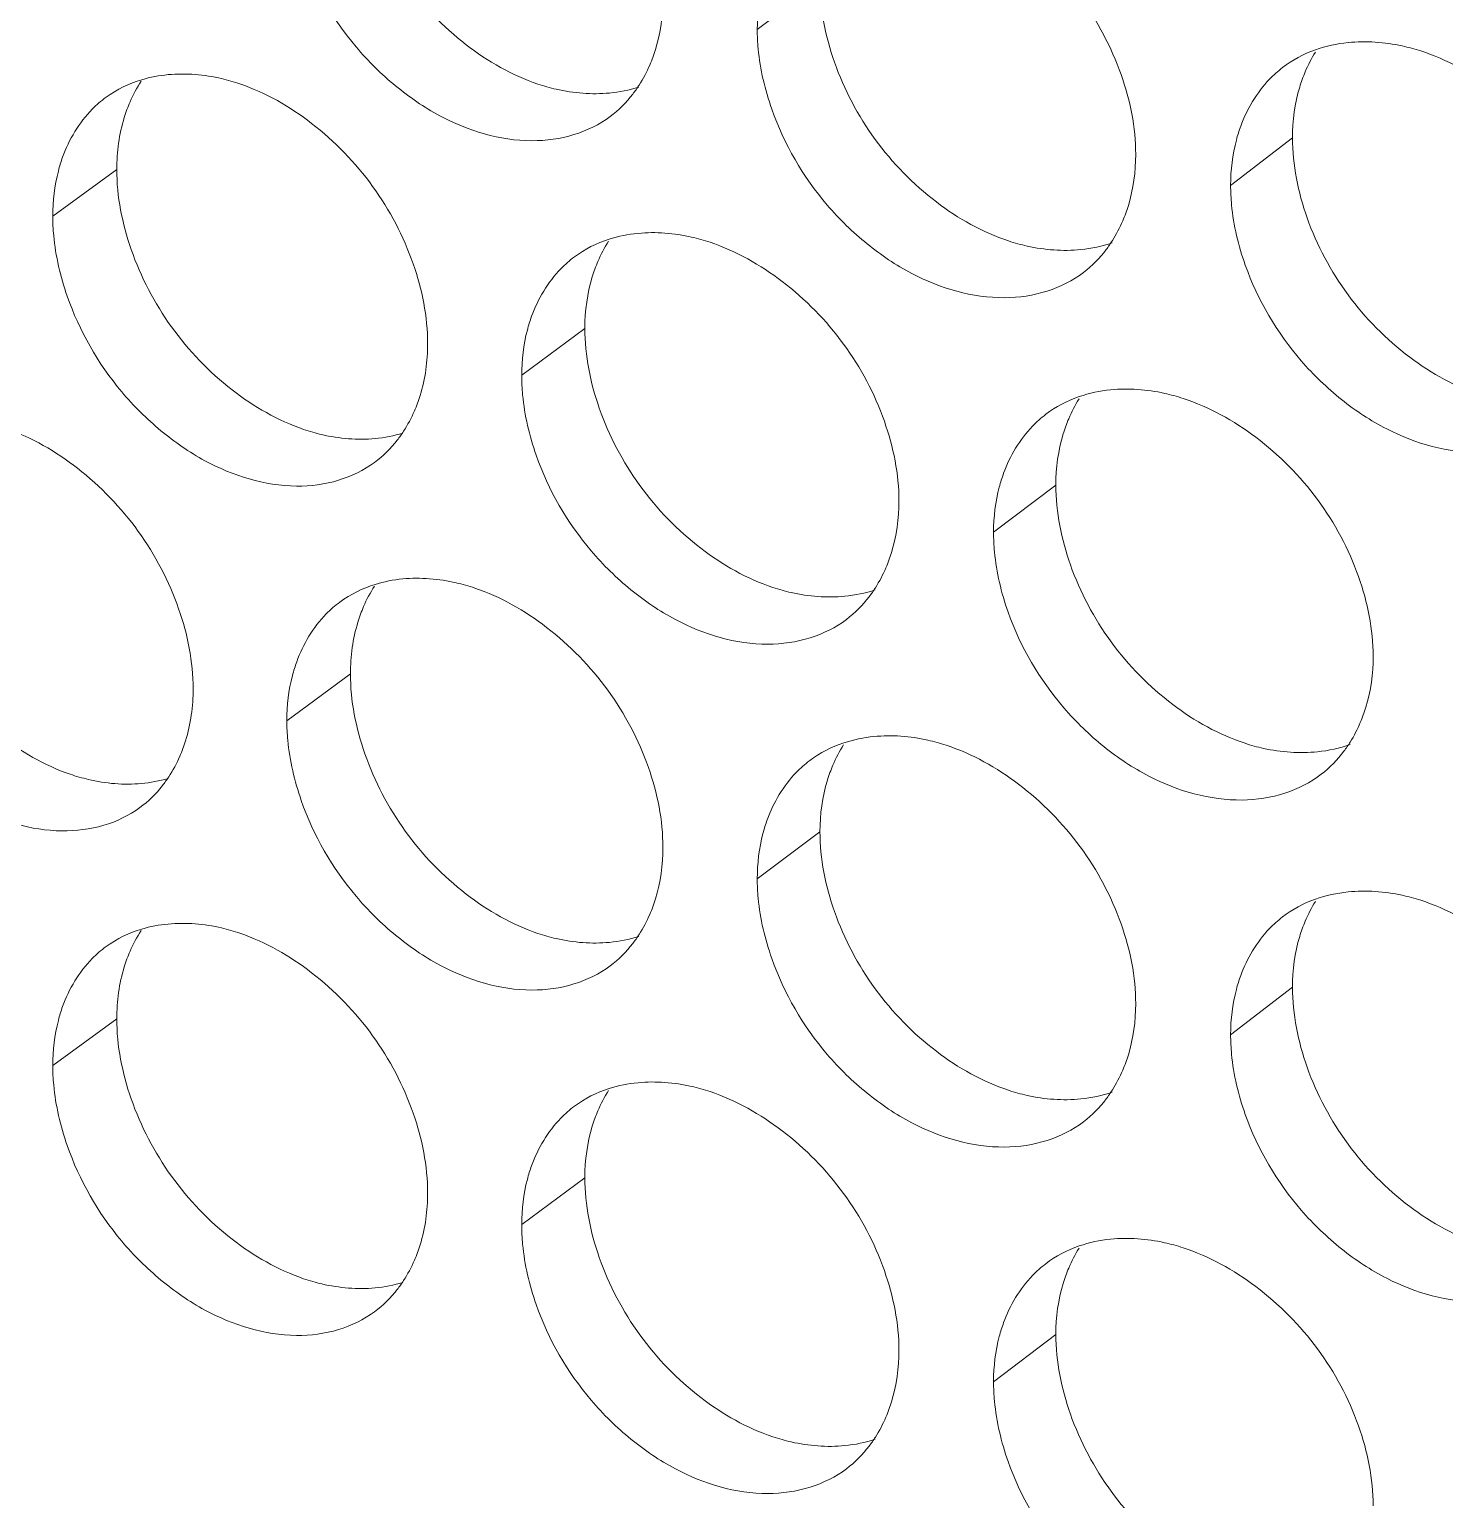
# Model space of a CAD drawing. Header units: millimetres. Extents: x 1177 to 4147, y 93 to 2194.
# Drawn here: x 2661.39 to 2674.51, y 666.46 to 680.09 of the extents above; entities that cross this region are included whole.
import ezdxf

# ---------------------------------------------------------------- set-up
doc = ezdxf.new("R2010")
doc.units = ezdxf.units.MM
doc.header["$LTSCALE"] = 0.1
doc.layers.get('0').update_dxf_attribs({"lineweight": 13})
doc.layers.add('标注', color=251, linetype='Continuous', lineweight=9)

# ---------------------------------------------------------------- blocks, each defined once
blk = doc.blocks.new('02')
for points, knots in [([(4627.348, 522.744), (4597.363, 531.299), (4553.55, 545.69), (4497.641, 568.487), (4458.71, 586.649), (4422.281, 606.068), (4388.51, 626.659), (4357.551, 648.334), (4338.416, 663.815), (4329.392, 671.722)], [0, 0, 0, 0, 0.278685, 0.411475, 0.539478, 0.662459, 0.780251, 0.892768, 1, 1, 1, 1]), ([(4626.906, 521.428), (4597.052, 529.945), (4553.424, 544.261), (4497.732, 566.923), (4458.929, 584.973), (4422.597, 604.269), (4388.892, 624.729), (4357.964, 646.263), (4338.829, 661.641), (4329.798, 669.496)], [0, 0, 0, 0, 0.278468, 0.411196, 0.539177, 0.662176, 0.780023, 0.892638, 1, 1, 1, 1]), ([(4628.518, 518.372), (4598.337, 526.935), (4554.235, 541.353), (4497.955, 564.22), (4458.766, 582.448), (4422.099, 601.945), (4388.114, 622.628), (4356.965, 644.402), (4337.717, 659.96), (4328.641, 667.907)], [0, 0, 0, 0, 0.278732, 0.411552, 0.539576, 0.662563, 0.780343, 0.892822, 1, 1, 1, 1]), ([(4328.202, 667.332), (4337.3, 659.316), (4356.601, 643.626), (4387.852, 621.677), (4421.956, 600.844), (4458.755, 581.215), (4498.091, 562.874), (4554.59, 539.876), (4598.873, 525.389), (4629.18, 516.79)], [0, 0, 0, 0, 0.107262, 0.219794, 0.337581, 0.460553, 0.588547, 0.721328, 1, 1, 1, 1])]:
    blk.add_open_spline(points, degree=3, knots=knots)
at = {"layer": '标注'}
for p, q in [((4581.589, 563.451), (4580.758, 562.827)), ((4587.849, 561.39), (4587.03, 560.762)), ((4572.272, 560.973), (4571.424, 560.355)), ((4578.474, 558.868), (4577.637, 558.246)), ((4584.714, 556.792), (4583.889, 556.166)), ((4575.368, 554.292), (4574.525, 553.671)), ((4581.589, 552.201), (4580.758, 551.577)), ((4587.849, 550.14), (4587.03, 549.512)), ((4572.272, 549.723), (4571.424, 549.105)), ((4578.474, 547.618), (4577.637, 546.996)), ((4584.714, 545.542), (4583.889, 544.916))]:
    blk.add_line(p, q, dxfattribs=at)
for points, knots in [([(4575.368, 565.542), (4575.368, 565.183), (4575.518, 564.438), (4576.051, 563.425), (4576.847, 562.6), (4577.509, 562.219), (4577.852, 562.104)], [0, 0, 0, 0, 0.240418, 0.498747, 0.75788, 1, 1, 1, 1]), ([(4585.772, 561.172), (4585.772, 561.531), (4585.62, 562.275), (4585.08, 563.285), (4584.274, 564.105), (4583.607, 564.482), (4583.262, 564.595)], [0, 0, 0, 0, 0.239826, 0.497695, 0.75702, 1, 1, 1, 1]), ([(4574.717, 563.863), (4574.878, 563.403), (4575.253, 562.751), (4575.946, 562.07), (4576.689, 561.557), (4577.536, 561.296), (4578.328, 561.402), (4578.666, 561.567), (4578.809, 561.674)], [0, 0, 0, 0, 0.277359, 0.41667, 0.550882, 0.790562, 0.898061, 1, 1, 1, 1]), ([(4580.89, 563.609), (4580.868, 563.549), (4580.789, 563.296), (4580.758, 563.028), (4580.758, 562.827)], [0, 0, 0, 0, 0.240728, 1, 1, 1, 1]), ([(4581.589, 563.451), (4581.589, 563.093), (4581.74, 562.348), (4582.276, 561.337), (4583.078, 560.515), (4583.744, 560.139), (4584.088, 560.025)], [0, 0, 0, 0, 0.240129, 0.498159, 0.757326, 1, 1, 1, 1]), ([(4579.334, 562.356), (4579.363, 562.422), (4579.467, 562.707), (4579.508, 563.013), (4579.508, 563.243)], [0, 0, 0, 0, 0.239544, 1, 1, 1, 1]), ([(4580.758, 562.827), (4580.758, 562.741), (4580.776, 562.381), (4580.86, 562.027), (4580.951, 561.769)], [0, 0, 0, 0, 0.240186, 1, 1, 1, 1]), ([(4589.549, 562.542), (4589.468, 562.568), (4589.155, 562.653), (4588.824, 562.678), (4588.585, 562.653)], [0, 0, 0, 0, 0.262368, 1, 1, 1, 1]), ([(4592.075, 559.131), (4592.075, 559.489), (4591.921, 560.233), (4591.378, 561.241), (4590.566, 562.057), (4589.896, 562.43), (4589.549, 562.542)], [0, 0, 0, 0, 0.239541, 0.497113, 0.75647, 1, 1, 1, 1]), ([(4573.904, 562.106), (4573.825, 562.133), (4573.517, 562.221), (4573.19, 562.25), (4572.955, 562.228)], [0, 0, 0, 0, 0.263009, 1, 1, 1, 1]), ([(4587.717, 562.322), (4587.655, 562.274), (4587.416, 562.059), (4587.247, 561.773), (4587.163, 561.545)], [0, 0, 0, 0, 0.244827, 1, 1, 1, 1]), ([(4588.018, 562.265), (4587.99, 562.199), (4587.889, 561.918), (4587.849, 561.617), (4587.849, 561.39)], [0, 0, 0, 0, 0.239998, 1, 1, 1, 1]), ([(4576.391, 558.665), (4576.391, 559.024), (4576.24, 559.769), (4575.706, 560.782), (4574.908, 561.607), (4574.247, 561.989), (4573.904, 562.106)], [0, 0, 0, 0, 0.240262, 0.49858, 0.757854, 1, 1, 1, 1]), ([(4577.852, 562.104), (4577.931, 562.077), (4578.24, 561.989), (4578.567, 561.962), (4578.802, 561.985)], [0, 0, 0, 0, 0.262674, 1, 1, 1, 1]), ([(4578.809, 561.674), (4578.922, 561.759), (4579.058, 561.894), (4579.166, 562.048), (4579.192, 562.089)], [0, 0, 0, 0, 0.74587, 1, 1, 1, 1]), ([(4572.13, 561.929), (4572.065, 561.881), (4571.814, 561.665), (4571.639, 561.369), (4571.554, 561.134)], [0, 0, 0, 0, 0.244024, 1, 1, 1, 1]), ([(4572.448, 561.867), (4572.419, 561.8), (4572.314, 561.514), (4572.272, 561.205), (4572.272, 560.973)], [0, 0, 0, 0, 0.239116, 1, 1, 1, 1]), ([(4580.951, 561.769), (4581.113, 561.309), (4581.493, 560.655), (4582.193, 559.977), (4582.945, 559.468), (4583.801, 559.214), (4584.598, 559.329), (4584.937, 559.499), (4585.081, 559.609)], [0, 0, 0, 0, 0.27664, 0.415747, 0.549878, 0.789826, 0.897663, 1, 1, 1, 1]), ([(4587.163, 561.545), (4587.141, 561.485), (4587.062, 561.231), (4587.03, 560.963), (4587.03, 560.762)], [0, 0, 0, 0, 0.24094, 1, 1, 1, 1]), ([(4587.849, 561.39), (4587.849, 561.032), (4588.001, 560.287), (4588.541, 559.278), (4589.349, 558.46), (4590.018, 558.087), (4590.364, 557.976)], [0, 0, 0, 0, 0.239843, 0.497577, 0.756777, 1, 1, 1, 1]), ([(4571.554, 561.134), (4571.533, 561.074), (4571.455, 560.822), (4571.424, 560.555), (4571.424, 560.355)], [0, 0, 0, 0, 0.240415, 1, 1, 1, 1]), ([(4585.601, 560.292), (4585.629, 560.359), (4585.731, 560.641), (4585.772, 560.944), (4585.772, 561.172)], [0, 0, 0, 0, 0.239896, 1, 1, 1, 1]), ([(4572.272, 560.973), (4572.272, 560.614), (4572.422, 559.869), (4572.953, 558.855), (4573.746, 558.028), (4574.407, 557.646), (4574.748, 557.53)], [0, 0, 0, 0, 0.240565, 0.499043, 0.758159, 1, 1, 1, 1]), ([(4587.03, 560.762), (4587.03, 560.675), (4587.048, 560.316), (4587.132, 559.962), (4587.224, 559.705)], [0, 0, 0, 0, 0.240277, 1, 1, 1, 1]), ([(4571.424, 560.355), (4571.424, 560.268), (4571.442, 559.909), (4571.525, 559.554), (4571.615, 559.296)], [0, 0, 0, 0, 0.240052, 1, 1, 1, 1]), ([(4580.133, 560.008), (4580.053, 560.035), (4579.743, 560.122), (4579.414, 560.149), (4579.178, 560.126)], [0, 0, 0, 0, 0.262749, 1, 1, 1, 1]), ([(4582.635, 556.579), (4582.635, 556.938), (4582.483, 557.683), (4581.945, 558.694), (4581.142, 559.515), (4580.477, 559.893), (4580.133, 560.008)], [0, 0, 0, 0, 0.239971, 0.497989, 0.757297, 1, 1, 1, 1]), ([(4584.088, 560.025), (4584.169, 559.999), (4584.479, 559.912), (4584.808, 559.887), (4585.044, 559.911)], [0, 0, 0, 0, 0.262419, 1, 1, 1, 1]), ([(4585.081, 559.609), (4585.194, 559.695), (4585.329, 559.833), (4585.438, 559.99), (4585.463, 560.031)], [0, 0, 0, 0, 0.745944, 1, 1, 1, 1]), ([(4578.336, 559.815), (4578.272, 559.767), (4578.026, 559.551), (4577.853, 559.258), (4577.768, 559.027)], [0, 0, 0, 0, 0.244355, 1, 1, 1, 1]), ([(4578.647, 559.755), (4578.618, 559.688), (4578.515, 559.404), (4578.474, 559.098), (4578.474, 558.868)], [0, 0, 0, 0, 0.239472, 1, 1, 1, 1]), ([(4587.224, 559.705), (4587.388, 559.243), (4587.772, 558.589), (4588.48, 557.913), (4589.24, 557.408), (4590.104, 557.162), (4590.906, 557.286), (4591.247, 557.461), (4591.391, 557.573)], [0, 0, 0, 0, 0.27593, 0.414836, 0.548888, 0.789102, 0.897272, 1, 1, 1, 1]), ([(4571.615, 559.296), (4571.775, 558.836), (4572.148, 558.184), (4572.837, 557.502), (4573.576, 556.988), (4574.419, 556.723), (4575.208, 556.824), (4575.545, 556.988), (4575.689, 557.093)], [0, 0, 0, 0, 0.277722, 0.417137, 0.551389, 0.790935, 0.898263, 1, 1, 1, 1]), ([(4577.768, 559.027), (4577.747, 558.967), (4577.668, 558.714), (4577.637, 558.447), (4577.637, 558.246)], [0, 0, 0, 0, 0.240623, 1, 1, 1, 1]), ([(4578.474, 558.868), (4578.474, 558.509), (4578.624, 557.765), (4579.159, 556.752), (4579.958, 555.929), (4580.622, 555.55), (4580.965, 555.436)], [0, 0, 0, 0, 0.240273, 0.498452, 0.757602, 1, 1, 1, 1]), ([(4576.216, 557.774), (4576.245, 557.841), (4576.35, 558.126), (4576.391, 558.434), (4576.391, 558.665)], [0, 0, 0, 0, 0.239367, 1, 1, 1, 1]), ([(4577.637, 558.246), (4577.637, 558.159), (4577.655, 557.8), (4577.739, 557.445), (4577.829, 557.187)], [0, 0, 0, 0, 0.240141, 1, 1, 1, 1]), ([(4586.401, 557.94), (4586.32, 557.966), (4586.008, 558.052), (4585.677, 558.078), (4585.44, 558.054)], [0, 0, 0, 0, 0.262494, 1, 1, 1, 1]), ([(4588.919, 554.523), (4588.919, 554.881), (4588.766, 555.626), (4588.224, 556.635), (4587.415, 557.453), (4586.746, 557.827), (4586.401, 557.94)], [0, 0, 0, 0, 0.239683, 0.497404, 0.756744, 1, 1, 1, 1]), ([(4584.581, 557.729), (4584.518, 557.681), (4584.276, 557.466), (4584.106, 557.177), (4584.022, 556.948)], [0, 0, 0, 0, 0.244673, 1, 1, 1, 1]), ([(4573.284, 554.094), (4573.284, 554.453), (4573.133, 555.198), (4572.601, 556.212), (4571.806, 557.039), (4571.146, 557.423), (4570.805, 557.54)], [0, 0, 0, 0, 0.24041, 0.498878, 0.758134, 1, 1, 1, 1]), ([(4574.748, 557.53), (4574.828, 557.503), (4575.135, 557.414), (4575.461, 557.386), (4575.695, 557.408)], [0, 0, 0, 0, 0.262803, 1, 1, 1, 1]), ([(4584.885, 557.671), (4584.857, 557.605), (4584.755, 557.323), (4584.714, 557.02), (4584.714, 556.792)], [0, 0, 0, 0, 0.239824, 1, 1, 1, 1]), ([(4575.689, 557.093), (4575.801, 557.177), (4575.937, 557.311), (4576.045, 557.464), (4576.071, 557.504)], [0, 0, 0, 0, 0.745833, 1, 1, 1, 1]), ([(4577.829, 557.187), (4577.99, 556.727), (4578.368, 556.074), (4579.064, 555.395), (4579.812, 554.884), (4580.663, 554.626), (4581.458, 554.737), (4581.797, 554.905), (4581.94, 555.013)], [0, 0, 0, 0, 0.276999, 0.416207, 0.550378, 0.790192, 0.897861, 1, 1, 1, 1]), ([(4584.022, 556.948), (4584, 556.888), (4583.921, 556.635), (4583.889, 556.367), (4583.889, 556.166)], [0, 0, 0, 0, 0.240834, 1, 1, 1, 1]), ([(4584.714, 556.792), (4584.714, 556.434), (4584.866, 555.689), (4585.404, 554.679), (4586.209, 553.859), (4586.876, 553.484), (4587.221, 553.372)], [0, 0, 0, 0, 0.239985, 0.497867, 0.757051, 1, 1, 1, 1]), ([(4582.462, 555.695), (4582.491, 555.762), (4582.594, 556.045), (4582.635, 556.35), (4582.635, 556.579)], [0, 0, 0, 0, 0.23972, 1, 1, 1, 1]), ([(4569.187, 556.412), (4569.187, 556.053), (4569.336, 555.307), (4569.865, 554.292), (4570.656, 553.464), (4571.314, 553.079), (4571.654, 552.962)], [0, 0, 0, 0, 0.240713, 0.499341, 0.758439, 1, 1, 1, 1]), ([(4583.889, 556.166), (4583.889, 556.079), (4583.907, 555.72), (4583.991, 555.366), (4584.082, 555.108)], [0, 0, 0, 0, 0.240231, 1, 1, 1, 1]), ([(4577.014, 555.428), (4576.934, 555.455), (4576.625, 555.543), (4576.297, 555.571), (4576.062, 555.549)], [0, 0, 0, 0, 0.262879, 1, 1, 1, 1]), ([(4579.508, 551.993), (4579.508, 552.352), (4579.357, 553.097), (4578.821, 554.109), (4578.02, 554.933), (4577.357, 555.313), (4577.014, 555.428)], [0, 0, 0, 0, 0.240116, 0.498284, 0.757575, 1, 1, 1, 1]), ([(4580.965, 555.436), (4581.045, 555.409), (4581.355, 555.322), (4581.682, 555.296), (4581.918, 555.319)], [0, 0, 0, 0, 0.262546, 1, 1, 1, 1]), ([(4581.94, 555.013), (4582.053, 555.098), (4582.189, 555.235), (4582.297, 555.39), (4582.323, 555.431)], [0, 0, 0, 0, 0.745908, 1, 1, 1, 1]), ([(4575.228, 555.243), (4575.163, 555.196), (4574.915, 554.979), (4574.741, 554.685), (4574.657, 554.452)], [0, 0, 0, 0, 0.244191, 1, 1, 1, 1]), ([(4575.542, 555.183), (4575.514, 555.116), (4575.409, 554.83), (4575.368, 554.523), (4575.368, 554.292)], [0, 0, 0, 0, 0.239294, 1, 1, 1, 1]), ([(4584.082, 555.108), (4584.245, 554.647), (4584.628, 553.994), (4585.332, 553.316), (4586.088, 552.809), (4586.948, 552.559), (4587.747, 552.679), (4588.087, 552.852), (4588.231, 552.962)], [0, 0, 0, 0, 0.276284, 0.41529, 0.549381, 0.789463, 0.897466, 1, 1, 1, 1]), ([(4568.523, 554.736), (4568.682, 554.277), (4569.053, 553.625), (4569.737, 552.942), (4570.312, 552.541), (4570.92, 552.28), (4571.528, 552.185), (4572.098, 552.254), (4572.435, 552.415), (4572.578, 552.52)], [0, 0, 0, 0, 0.277575, 0.416837, 0.550884, 0.676215, 0.791695, 0.898653, 1, 1, 1, 1]), ([(4574.657, 554.452), (4574.635, 554.392), (4574.557, 554.139), (4574.525, 553.872), (4574.525, 553.671)], [0, 0, 0, 0, 0.240519, 1, 1, 1, 1]), ([(4588.748, 553.647), (4588.776, 553.713), (4588.878, 553.994), (4588.919, 554.296), (4588.919, 554.523)], [0, 0, 0, 0, 0.24007, 1, 1, 1, 1]), ([(4575.368, 554.292), (4575.368, 553.933), (4575.518, 553.188), (4576.051, 552.175), (4576.847, 551.35), (4577.509, 550.969), (4577.852, 550.854)], [0, 0, 0, 0, 0.240418, 0.498747, 0.75788, 1, 1, 1, 1]), ([(4573.107, 553.199), (4573.136, 553.266), (4573.242, 553.553), (4573.284, 553.862), (4573.284, 554.094)], [0, 0, 0, 0, 0.239188, 1, 1, 1, 1]), ([(4574.525, 553.671), (4574.525, 553.585), (4574.543, 553.226), (4574.627, 552.871), (4574.717, 552.613)], [0, 0, 0, 0, 0.240096, 1, 1, 1, 1]), ([(4583.262, 553.345), (4583.181, 553.372), (4582.87, 553.459), (4582.541, 553.485), (4582.304, 553.461)], [0, 0, 0, 0, 0.262621, 1, 1, 1, 1]), ([(4585.772, 549.922), (4585.772, 550.281), (4585.62, 551.025), (4585.08, 552.035), (4584.274, 552.855), (4583.607, 553.232), (4583.262, 553.345)], [0, 0, 0, 0, 0.239826, 0.497695, 0.75702, 1, 1, 1, 1]), ([(4587.221, 553.372), (4587.302, 553.345), (4587.613, 553.26), (4587.943, 553.235), (4588.18, 553.259)], [0, 0, 0, 0, 0.262294, 1, 1, 1, 1]), ([(4588.231, 552.962), (4588.344, 553.049), (4588.48, 553.189), (4588.588, 553.347), (4588.614, 553.388)], [0, 0, 0, 0, 0.74598, 1, 1, 1, 1]), ([(4581.453, 553.143), (4581.39, 553.095), (4581.146, 552.88), (4580.974, 552.589), (4580.89, 552.359)], [0, 0, 0, 0, 0.244516, 1, 1, 1, 1]), ([(4581.761, 553.084), (4581.733, 553.018), (4581.63, 552.735), (4581.589, 552.43), (4581.589, 552.201)], [0, 0, 0, 0, 0.239648, 1, 1, 1, 1]), ([(4571.654, 552.962), (4571.734, 552.935), (4572.04, 552.846), (4572.365, 552.817), (4572.599, 552.839)], [0, 0, 0, 0, 0.262933, 1, 1, 1, 1]), ([(4572.578, 552.52), (4572.69, 552.602), (4572.826, 552.735), (4572.934, 552.887), (4572.96, 552.926)], [0, 0, 0, 0, 0.745795, 1, 1, 1, 1]), ([(4574.717, 552.613), (4574.878, 552.153), (4575.253, 551.501), (4575.946, 550.82), (4576.689, 550.307), (4577.536, 550.046), (4578.328, 550.152), (4578.666, 550.317), (4578.809, 550.424)], [0, 0, 0, 0, 0.277359, 0.41667, 0.550882, 0.790562, 0.898061, 1, 1, 1, 1]), ([(4580.89, 552.359), (4580.868, 552.299), (4580.789, 552.046), (4580.758, 551.778), (4580.758, 551.577)], [0, 0, 0, 0, 0.240728, 1, 1, 1, 1]), ([(4581.589, 552.201), (4581.589, 551.843), (4581.74, 551.098), (4582.276, 550.087), (4583.078, 549.265), (4583.744, 548.889), (4584.088, 548.775)], [0, 0, 0, 0, 0.240129, 0.498159, 0.757326, 1, 1, 1, 1]), ([(4579.334, 551.106), (4579.363, 551.172), (4579.467, 551.457), (4579.508, 551.763), (4579.508, 551.993)], [0, 0, 0, 0, 0.239544, 1, 1, 1, 1]), ([(4580.758, 551.577), (4580.758, 551.491), (4580.776, 551.131), (4580.86, 550.777), (4580.951, 550.519)], [0, 0, 0, 0, 0.240186, 1, 1, 1, 1]), ([(4589.549, 551.292), (4589.468, 551.318), (4589.155, 551.403), (4588.824, 551.428), (4588.585, 551.403)], [0, 0, 0, 0, 0.262368, 1, 1, 1, 1]), ([(4592.075, 547.881), (4592.075, 548.239), (4591.921, 548.983), (4591.378, 549.991), (4590.566, 550.807), (4589.896, 551.18), (4589.549, 551.292)], [0, 0, 0, 0, 0.239541, 0.497113, 0.75647, 1, 1, 1, 1]), ([(4573.904, 550.856), (4573.825, 550.883), (4573.517, 550.971), (4573.19, 551), (4572.955, 550.978)], [0, 0, 0, 0, 0.263009, 1, 1, 1, 1]), ([(4587.717, 551.072), (4587.655, 551.024), (4587.416, 550.809), (4587.247, 550.523), (4587.163, 550.295)], [0, 0, 0, 0, 0.244827, 1, 1, 1, 1]), ([(4588.018, 551.015), (4587.99, 550.949), (4587.889, 550.668), (4587.849, 550.367), (4587.849, 550.14)], [0, 0, 0, 0, 0.239998, 1, 1, 1, 1]), ([(4576.391, 547.415), (4576.391, 547.774), (4576.24, 548.519), (4575.706, 549.532), (4574.908, 550.357), (4574.247, 550.739), (4573.904, 550.856)], [0, 0, 0, 0, 0.240262, 0.49858, 0.757854, 1, 1, 1, 1]), ([(4577.852, 550.854), (4577.931, 550.827), (4578.24, 550.739), (4578.567, 550.712), (4578.802, 550.735)], [0, 0, 0, 0, 0.262674, 1, 1, 1, 1]), ([(4578.809, 550.424), (4578.922, 550.509), (4579.058, 550.644), (4579.166, 550.798), (4579.192, 550.839)], [0, 0, 0, 0, 0.74587, 1, 1, 1, 1]), ([(4572.13, 550.679), (4572.065, 550.631), (4571.814, 550.415), (4571.639, 550.119), (4571.554, 549.884)], [0, 0, 0, 0, 0.244024, 1, 1, 1, 1]), ([(4572.448, 550.617), (4572.419, 550.55), (4572.314, 550.264), (4572.272, 549.955), (4572.272, 549.723)], [0, 0, 0, 0, 0.239116, 1, 1, 1, 1]), ([(4580.951, 550.519), (4581.113, 550.059), (4581.493, 549.405), (4582.193, 548.727), (4582.945, 548.218), (4583.801, 547.964), (4584.598, 548.079), (4584.937, 548.249), (4585.081, 548.359)], [0, 0, 0, 0, 0.27664, 0.415747, 0.549878, 0.789826, 0.897663, 1, 1, 1, 1]), ([(4587.163, 550.295), (4587.141, 550.235), (4587.062, 549.981), (4587.03, 549.713), (4587.03, 549.512)], [0, 0, 0, 0, 0.24094, 1, 1, 1, 1]), ([(4587.849, 550.14), (4587.849, 549.782), (4588.001, 549.037), (4588.541, 548.028), (4589.349, 547.21), (4590.018, 546.837), (4590.364, 546.726)], [0, 0, 0, 0, 0.239843, 0.497577, 0.756777, 1, 1, 1, 1]), ([(4571.554, 549.884), (4571.533, 549.824), (4571.455, 549.572), (4571.424, 549.305), (4571.424, 549.105)], [0, 0, 0, 0, 0.240415, 1, 1, 1, 1]), ([(4585.601, 549.042), (4585.629, 549.109), (4585.731, 549.391), (4585.772, 549.694), (4585.772, 549.922)], [0, 0, 0, 0, 0.239896, 1, 1, 1, 1]), ([(4572.272, 549.723), (4572.272, 549.364), (4572.422, 548.619), (4572.953, 547.605), (4573.746, 546.778), (4574.407, 546.396), (4574.748, 546.28)], [0, 0, 0, 0, 0.240565, 0.499043, 0.758159, 1, 1, 1, 1]), ([(4587.03, 549.512), (4587.03, 549.425), (4587.048, 549.066), (4587.132, 548.712), (4587.224, 548.455)], [0, 0, 0, 0, 0.240277, 1, 1, 1, 1]), ([(4571.424, 549.105), (4571.424, 549.018), (4571.442, 548.659), (4571.525, 548.304), (4571.615, 548.046)], [0, 0, 0, 0, 0.240052, 1, 1, 1, 1]), ([(4580.133, 548.758), (4580.053, 548.785), (4579.743, 548.872), (4579.414, 548.899), (4579.178, 548.876)], [0, 0, 0, 0, 0.262749, 1, 1, 1, 1]), ([(4584.088, 548.775), (4584.169, 548.749), (4584.479, 548.662), (4584.808, 548.637), (4585.044, 548.661)], [0, 0, 0, 0, 0.262419, 1, 1, 1, 1]), ([(4585.081, 548.359), (4585.194, 548.445), (4585.329, 548.583), (4585.438, 548.74), (4585.463, 548.781)], [0, 0, 0, 0, 0.745944, 1, 1, 1, 1]), ([(4582.635, 545.329), (4582.635, 545.688), (4582.483, 546.433), (4581.945, 547.444), (4581.142, 548.265), (4580.477, 548.643), (4580.133, 548.758)], [0, 0, 0, 0, 0.239971, 0.497989, 0.757297, 1, 1, 1, 1]), ([(4578.336, 548.565), (4578.272, 548.517), (4578.026, 548.301), (4577.853, 548.008), (4577.768, 547.777)], [0, 0, 0, 0, 0.244355, 1, 1, 1, 1]), ([(4578.647, 548.505), (4578.618, 548.438), (4578.515, 548.154), (4578.474, 547.848), (4578.474, 547.618)], [0, 0, 0, 0, 0.239472, 1, 1, 1, 1]), ([(4587.224, 548.455), (4587.388, 547.993), (4587.772, 547.339), (4588.48, 546.663), (4589.24, 546.158), (4590.104, 545.912), (4590.906, 546.036), (4591.247, 546.211), (4591.391, 546.323)], [0, 0, 0, 0, 0.27593, 0.414836, 0.548888, 0.789102, 0.897272, 1, 1, 1, 1]), ([(4571.615, 548.046), (4571.775, 547.586), (4572.148, 546.934), (4572.837, 546.252), (4573.576, 545.738), (4574.419, 545.473), (4575.208, 545.574), (4575.545, 545.738), (4575.689, 545.843)], [0, 0, 0, 0, 0.277722, 0.417137, 0.551389, 0.790935, 0.898263, 1, 1, 1, 1]), ([(4577.768, 547.777), (4577.747, 547.717), (4577.668, 547.464), (4577.637, 547.197), (4577.637, 546.996)], [0, 0, 0, 0, 0.240623, 1, 1, 1, 1]), ([(4578.474, 547.618), (4578.474, 547.259), (4578.624, 546.515), (4579.159, 545.502), (4579.958, 544.679), (4580.622, 544.3), (4580.965, 544.186)], [0, 0, 0, 0, 0.240273, 0.498452, 0.757602, 1, 1, 1, 1]), ([(4576.216, 546.524), (4576.245, 546.591), (4576.35, 546.876), (4576.391, 547.184), (4576.391, 547.415)], [0, 0, 0, 0, 0.239367, 1, 1, 1, 1]), ([(4577.637, 546.996), (4577.637, 546.909), (4577.655, 546.55), (4577.739, 546.195), (4577.829, 545.937)], [0, 0, 0, 0, 0.240141, 1, 1, 1, 1]), ([(4586.401, 546.69), (4586.32, 546.716), (4586.008, 546.802), (4585.677, 546.828), (4585.44, 546.804)], [0, 0, 0, 0, 0.262494, 1, 1, 1, 1]), ([(4588.919, 543.273), (4588.919, 543.631), (4588.766, 544.376), (4588.224, 545.385), (4587.415, 546.203), (4586.746, 546.577), (4586.401, 546.69)], [0, 0, 0, 0, 0.239683, 0.497404, 0.756744, 1, 1, 1, 1]), ([(4584.581, 546.479), (4584.518, 546.431), (4584.276, 546.216), (4584.106, 545.927), (4584.022, 545.698)], [0, 0, 0, 0, 0.244673, 1, 1, 1, 1]), ([(4574.748, 546.28), (4574.828, 546.253), (4575.135, 546.164), (4575.461, 546.136), (4575.695, 546.158)], [0, 0, 0, 0, 0.262803, 1, 1, 1, 1]), ([(4575.689, 545.843), (4575.801, 545.927), (4575.937, 546.061), (4576.045, 546.214), (4576.071, 546.254)], [0, 0, 0, 0, 0.745833, 1, 1, 1, 1]), ([(4584.885, 546.421), (4584.857, 546.355), (4584.755, 546.073), (4584.714, 545.77), (4584.714, 545.542)], [0, 0, 0, 0, 0.239824, 1, 1, 1, 1]), ([(4577.829, 545.937), (4577.99, 545.477), (4578.368, 544.824), (4579.064, 544.145), (4579.812, 543.634), (4580.663, 543.376), (4581.458, 543.487), (4581.797, 543.655), (4581.94, 543.763)], [0, 0, 0, 0, 0.276999, 0.416207, 0.550378, 0.790192, 0.897861, 1, 1, 1, 1]), ([(4584.022, 545.698), (4584, 545.638), (4583.921, 545.385), (4583.889, 545.117), (4583.889, 544.916)], [0, 0, 0, 0, 0.240834, 1, 1, 1, 1]), ([(4584.714, 545.542), (4584.714, 545.184), (4584.866, 544.439), (4585.404, 543.429), (4586.209, 542.609), (4586.876, 542.234), (4587.221, 542.122)], [0, 0, 0, 0, 0.239985, 0.497867, 0.757051, 1, 1, 1, 1]), ([(4582.462, 544.445), (4582.491, 544.512), (4582.594, 544.795), (4582.635, 545.1), (4582.635, 545.329)], [0, 0, 0, 0, 0.23972, 1, 1, 1, 1]), ([(4583.889, 544.916), (4583.889, 544.829), (4583.907, 544.47), (4583.991, 544.116), (4584.082, 543.858)], [0, 0, 0, 0, 0.240231, 1, 1, 1, 1]), ([(4580.965, 544.186), (4581.045, 544.159), (4581.355, 544.072), (4581.682, 544.046), (4581.918, 544.069)], [0, 0, 0, 0, 0.262546, 1, 1, 1, 1]), ([(4581.94, 543.763), (4582.053, 543.848), (4582.189, 543.985), (4582.297, 544.14), (4582.323, 544.181)], [0, 0, 0, 0, 0.745908, 1, 1, 1, 1]), ([(4584.082, 543.858), (4584.245, 543.397), (4584.628, 542.744), (4585.332, 542.066), (4586.088, 541.559), (4586.948, 541.309), (4587.747, 541.429), (4588.087, 541.602), (4588.231, 541.712)], [0, 0, 0, 0, 0.276284, 0.41529, 0.549381, 0.789463, 0.897466, 1, 1, 1, 1])]:
    blk.add_open_spline(points, degree=3, knots=knots, dxfattribs=at)
for points in [[(4588.585, 562.653), (4588.438, 562.638), (4588.292, 562.607), (4588.152, 562.557)], [(4588.152, 562.557), (4587.997, 562.502), (4587.848, 562.423), (4587.717, 562.322)], [(4588.153, 562.526), (4588.101, 562.443), (4588.056, 562.355), (4588.018, 562.265)], [(4572.955, 562.228), (4572.837, 562.217), (4572.718, 562.195), (4572.604, 562.161)], [(4579.192, 562.089), (4579.247, 562.173), (4579.294, 562.263), (4579.334, 562.356)], [(4572.604, 562.161), (4572.435, 562.111), (4572.272, 562.033), (4572.13, 561.929)], [(4572.595, 562.141), (4572.538, 562.055), (4572.489, 561.962), (4572.448, 561.867)], [(4578.802, 561.985), (4578.932, 561.998), (4579.063, 562.023), (4579.187, 562.064)], [(4585.463, 560.031), (4585.516, 560.114), (4585.562, 560.202), (4585.601, 560.292)], [(4579.178, 560.126), (4579.048, 560.114), (4578.918, 560.088), (4578.794, 560.048)], [(4578.794, 560.048), (4578.631, 559.996), (4578.473, 559.917), (4578.336, 559.815)], [(4578.789, 560.023), (4578.734, 559.938), (4578.687, 559.848), (4578.647, 559.755)], [(4585.044, 559.911), (4585.186, 559.925), (4585.328, 559.955), (4585.462, 560.001)], [(4585.023, 557.964), (4584.865, 557.909), (4584.713, 557.83), (4584.581, 557.729)], [(4585.022, 557.934), (4584.969, 557.851), (4584.923, 557.762), (4584.885, 557.671)], [(4585.44, 558.054), (4585.298, 558.039), (4585.158, 558.01), (4585.023, 557.964)], [(4576.071, 557.504), (4576.127, 557.589), (4576.175, 557.68), (4576.216, 557.774)], [(4575.695, 557.408), (4575.82, 557.42), (4575.945, 557.444), (4576.064, 557.481)], [(4582.323, 555.431), (4582.377, 555.515), (4582.423, 555.604), (4582.462, 555.695)], [(4575.694, 555.476), (4575.528, 555.425), (4575.368, 555.346), (4575.228, 555.243)], [(4575.687, 555.454), (4575.631, 555.368), (4575.583, 555.277), (4575.542, 555.183)], [(4576.062, 555.549), (4575.937, 555.537), (4575.813, 555.513), (4575.694, 555.476)], [(4581.918, 555.319), (4582.054, 555.333), (4582.19, 555.36), (4582.32, 555.404)], [(4588.614, 553.388), (4588.665, 553.47), (4588.71, 553.557), (4588.748, 553.647)], [(4582.304, 553.461), (4582.168, 553.448), (4582.033, 553.42), (4581.904, 553.377)], [(4581.904, 553.377), (4581.743, 553.324), (4581.588, 553.245), (4581.453, 553.143)], [(4581.901, 553.35), (4581.847, 553.266), (4581.8, 553.177), (4581.761, 553.084)], [(4588.18, 553.259), (4588.328, 553.274), (4588.475, 553.306), (4588.615, 553.356)], [(4572.96, 552.926), (4573.017, 553.013), (4573.066, 553.104), (4573.107, 553.199)], [(4572.599, 552.839), (4572.718, 552.85), (4572.837, 552.872), (4572.952, 552.906)], [(4588.152, 551.307), (4587.997, 551.252), (4587.848, 551.173), (4587.717, 551.072)], [(4588.585, 551.403), (4588.438, 551.388), (4588.292, 551.357), (4588.152, 551.307)], [(4579.192, 550.839), (4579.247, 550.923), (4579.294, 551.013), (4579.334, 551.106)], [(4588.153, 551.276), (4588.101, 551.193), (4588.056, 551.105), (4588.018, 551.015)], [(4572.604, 550.911), (4572.435, 550.861), (4572.272, 550.783), (4572.13, 550.679)], [(4572.955, 550.978), (4572.837, 550.967), (4572.718, 550.945), (4572.604, 550.911)], [(4572.595, 550.891), (4572.538, 550.805), (4572.489, 550.712), (4572.448, 550.617)], [(4578.802, 550.735), (4578.932, 550.748), (4579.063, 550.773), (4579.187, 550.814)], [(4585.463, 548.781), (4585.516, 548.864), (4585.562, 548.952), (4585.601, 549.042)], [(4578.794, 548.798), (4578.631, 548.746), (4578.473, 548.667), (4578.336, 548.565)], [(4578.789, 548.773), (4578.734, 548.688), (4578.687, 548.598), (4578.647, 548.505)], [(4579.178, 548.876), (4579.048, 548.864), (4578.918, 548.838), (4578.794, 548.798)], [(4585.044, 548.661), (4585.186, 548.675), (4585.328, 548.705), (4585.462, 548.751)], [(4585.023, 546.714), (4584.865, 546.659), (4584.713, 546.58), (4584.581, 546.479)], [(4585.022, 546.684), (4584.969, 546.601), (4584.923, 546.512), (4584.885, 546.421)], [(4585.44, 546.804), (4585.298, 546.789), (4585.158, 546.76), (4585.023, 546.714)], [(4576.071, 546.254), (4576.127, 546.339), (4576.175, 546.43), (4576.216, 546.524)], [(4575.695, 546.158), (4575.82, 546.17), (4575.945, 546.194), (4576.064, 546.231)], [(4582.323, 544.181), (4582.377, 544.265), (4582.423, 544.354), (4582.462, 544.445)], [(4581.918, 544.069), (4582.054, 544.083), (4582.19, 544.11), (4582.32, 544.154)]]:
    blk.add_open_spline(points, degree=3, dxfattribs=at)

msp = doc.modelspace()

# ---------------------------------------------------------------- block references
at = {"xscale": 0.7, "yscale": 0.7, "zscale": 0.7}
msp.add_blockref('02', (-538.391, 286.112), dxfattribs=at)

doc.saveas('drawing.dxf')
